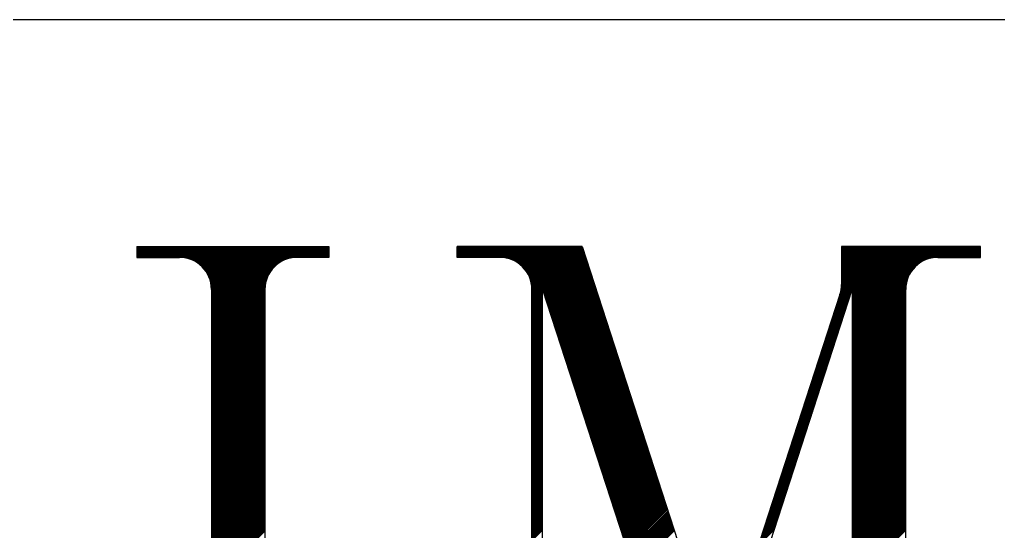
# Model space of a CAD drawing. Extents: x 0 to 405, y 0 to 280.
# Drawn here: x 24.69 to 38.1, y 14.25 to 21.26 of the extents above; entities that cross this region are included whole.
import ezdxf
from ezdxf.enums import TextEntityAlignment as Align

# ---------------------------------------------------------------- set-up
doc = ezdxf.new("R2010")
doc.units = 0
doc.header["$LTSCALE"] = 6
doc.linetypes.add('DASHED', pattern=[0])
doc.layers.get('0').update_dxf_attribs({"color": 8, "linetype": 'CONTINUOUS'})
for name, color, linetype in [('1', 8, 'CONTINUOUS'), ('10', 8, 'DASHED'), ('11', 30, 'DASHED'), ('2', 62, 'CONTINUOUS'), ('BLAU025', 5, 'CONTINUOUS'), ('LIJN025', 8, 'CONTINUOUS')]:
    doc.layers.add(name, color=color, linetype=linetype)
doc.styles.get("Standard").update_dxf_attribs({"font": 'simplex', "width": 0.85})

# ---------------------------------------------------------------- blocks, each defined once
blk = doc.blocks.new('*X')
at = {"color": 0}
for p, q in [((637.294, 543.81), (637.984, 544.5)), ((637.294, 543.899), (637.894, 544.5)), ((637.294, 543.989), (637.804, 544.5)), ((637.294, 544.079), (637.715, 544.5)), ((637.294, 544.169), (637.625, 544.5)), ((637.294, 544.259), (637.535, 544.5)), ((637.294, 544.348), (637.445, 544.5)), ((637.294, 544.438), (637.355, 544.5)), ((637.366, 543.792), (638.074, 544.5)), ((637.456, 543.792), (638.164, 544.5)), ((637.546, 543.792), (638.253, 544.5)), ((637.635, 543.792), (638.343, 544.5)), ((637.725, 543.792), (638.433, 544.5)), ((637.815, 543.792), (638.523, 544.5)), ((637.905, 543.792), (638.613, 544.5)), ((637.995, 543.792), (638.702, 544.5)), ((638.084, 543.792), (638.792, 544.5)), ((638.174, 543.792), (638.882, 544.5)), ((638.264, 543.792), (638.972, 544.5)), ((638.354, 543.792), (639.062, 544.5)), ((638.444, 543.792), (639.151, 544.5)), ((638.534, 543.792), (639.241, 544.5)), ((638.623, 543.792), (639.331, 544.5)), ((638.713, 543.792), (639.421, 544.5)), ((638.803, 543.792), (639.511, 544.5)), ((638.893, 543.792), (639.6, 544.5)), ((638.983, 543.792), (639.69, 544.5)), ((639.072, 543.792), (639.78, 544.5)), ((639.162, 543.792), (639.87, 544.5)), ((639.252, 543.792), (639.96, 544.5)), ((639.342, 543.792), (640.049, 544.5)), ((639.432, 543.792), (640.139, 544.5)), ((639.521, 543.792), (640.229, 544.5)), ((639.611, 543.792), (640.319, 544.5)), ((639.701, 543.792), (640.409, 544.5)), ((639.791, 543.792), (640.498, 544.5)), ((639.881, 543.792), (640.588, 544.5)), ((639.97, 543.792), (640.678, 544.5)), ((640.06, 543.792), (640.768, 544.5)), ((640.157, 543.798), (640.858, 544.5)), ((640.241, 543.794), (640.947, 544.5)), ((640.323, 543.785), (641.037, 544.5)), ((640.402, 543.775), (641.127, 544.5)), ((640.478, 543.761), (641.217, 544.5)), ((640.552, 543.745), (641.307, 544.5)), ((640.624, 543.727), (641.397, 544.5)), ((640.694, 543.707), (641.486, 544.5)), ((640.761, 543.685), (641.576, 544.5)), ((640.827, 543.661), (641.666, 544.5)), ((640.891, 543.635), (641.756, 544.5)), ((640.953, 543.608), (641.846, 544.5)), ((641.014, 543.578), (641.935, 544.5)), ((641.073, 543.548), (642.025, 544.5)), ((641.131, 543.515), (642.115, 544.5)), ((641.187, 543.481), (642.205, 544.5)), ((641.241, 543.446), (642.295, 544.5)), ((641.294, 543.409), (642.384, 544.5)), ((641.346, 543.371), (642.474, 544.5)), ((641.396, 543.332), (642.564, 544.5)), ((641.445, 543.291), (642.654, 544.5)), ((641.492, 543.248), (642.744, 544.5)), ((641.538, 543.205), (642.833, 544.5)), ((641.583, 543.16), (642.923, 544.5)), ((641.627, 543.113), (643.013, 544.5)), ((641.669, 543.065), (643.103, 544.5)), ((641.709, 543.016), (643.193, 544.5)), ((641.748, 542.966), (643.282, 544.5)), ((641.786, 542.914), (643.372, 544.5)), ((641.823, 542.86), (643.462, 544.5)), ((641.858, 542.805), (643.552, 544.5)), ((641.891, 542.749), (643.642, 544.5)), ((641.923, 542.691), (643.731, 544.5)), ((641.953, 542.632), (643.821, 544.5)), ((641.982, 542.571), (643.911, 544.5)), ((642.009, 542.508), (644.001, 544.5)), ((642.035, 542.444), (644.091, 544.5)), ((642.058, 542.377), (644.18, 544.5)), ((642.08, 542.309), (644.27, 544.5)), ((642.1, 542.239), (644.36, 544.5)), ((642.117, 542.167), (644.45, 544.5)), ((642.133, 542.092), (644.54, 544.5)), ((642.145, 542.016), (644.629, 544.5)), ((642.156, 541.936), (644.719, 544.5)), ((642.163, 541.853), (644.809, 544.5)), ((642.167, 541.768), (644.899, 544.5)), ((642.173, 539.17), (647.503, 544.5)), ((642.173, 539.26), (647.413, 544.5)), ((642.173, 539.35), (647.323, 544.5)), ((642.173, 539.439), (647.234, 544.5)), ((642.173, 539.529), (647.144, 544.5)), ((642.173, 539.619), (647.054, 544.5)), ((642.173, 539.709), (646.964, 544.5)), ((642.173, 539.799), (646.874, 544.5)), ((642.173, 539.888), (646.785, 544.5)), ((642.173, 539.978), (646.695, 544.5)), ((642.173, 540.068), (646.605, 544.5)), ((642.173, 540.158), (646.515, 544.5)), ((642.173, 540.248), (646.425, 544.5)), ((642.173, 540.337), (646.336, 544.5)), ((642.173, 540.427), (646.246, 544.5)), ((642.173, 540.517), (646.156, 544.5)), ((642.173, 540.607), (646.066, 544.5)), ((642.173, 540.697), (645.976, 544.5)), ((642.173, 540.786), (645.887, 544.5)), ((642.173, 540.876), (645.797, 544.5)), ((642.173, 540.966), (645.707, 544.5)), ((642.173, 541.056), (645.617, 544.5)), ((642.173, 541.146), (645.527, 544.5)), ((642.173, 541.235), (645.438, 544.5)), ((642.173, 541.325), (645.348, 544.5)), ((642.173, 541.415), (645.258, 544.5)), ((642.173, 541.505), (645.168, 544.5)), ((642.173, 541.595), (645.078, 544.5)), ((642.173, 541.684), (644.989, 544.5)), ((646.41, 543.317), (647.593, 544.5)), ((646.705, 543.522), (647.683, 544.5)), ((646.889, 543.616), (647.772, 544.5)), ((647.039, 543.677), (647.862, 544.5)), ((647.172, 543.719), (647.952, 544.5)), ((647.292, 543.75), (648.042, 544.5)), ((647.404, 543.772), (648.132, 544.5)), ((647.508, 543.786), (648.222, 544.5)), ((647.607, 543.795), (648.311, 544.5)), ((647.701, 543.799), (648.401, 544.5)), ((647.783, 543.792), (648.491, 544.5)), ((647.873, 543.792), (648.581, 544.5)), ((647.963, 543.792), (648.671, 544.5)), ((648.053, 543.792), (648.76, 544.5)), ((648.142, 543.792), (648.85, 544.5)), ((648.232, 543.792), (648.94, 544.5)), ((648.322, 543.792), (649.03, 544.5)), ((648.412, 543.792), (649.12, 544.5)), ((648.502, 543.792), (649.209, 544.5)), ((648.591, 543.792), (649.299, 544.5)), ((648.681, 543.792), (649.389, 544.5)), ((648.771, 543.792), (649.479, 544.5)), ((648.861, 543.792), (649.569, 544.5)), ((648.951, 543.792), (649.658, 544.5)), ((649.04, 543.792), (649.748, 544.5)), ((649.13, 543.792), (649.836, 544.498)), ((649.22, 543.792), (649.836, 544.408)), ((649.31, 543.792), (649.836, 544.318)), ((649.4, 543.792), (649.836, 544.228)), ((658.2, 543.791), (658.908, 544.5)), ((658.2, 543.881), (658.818, 544.5)), ((658.2, 543.971), (658.728, 544.5)), ((658.2, 544.061), (658.639, 544.5)), ((658.2, 544.15), (658.549, 544.5)), ((658.2, 544.24), (658.459, 544.5)), ((658.2, 544.33), (658.369, 544.5)), ((658.2, 544.42), (658.279, 544.5)), ((658.29, 543.792), (658.998, 544.5)), ((658.38, 543.792), (659.088, 544.5)), ((658.47, 543.792), (659.177, 544.5)), ((658.559, 543.792), (659.267, 544.5)), ((658.649, 543.792), (659.357, 544.5)), ((658.739, 543.792), (659.447, 544.5)), ((658.829, 543.792), (659.537, 544.5)), ((658.919, 543.792), (659.626, 544.5)), ((659.008, 543.792), (659.716, 544.5)), ((659.098, 543.792), (659.806, 544.5)), ((659.188, 543.792), (659.896, 544.5)), ((659.278, 543.792), (659.986, 544.5)), ((659.368, 543.792), (660.075, 544.5)), ((659.457, 543.792), (660.165, 544.5)), ((659.547, 543.792), (660.255, 544.5)), ((659.637, 543.792), (660.345, 544.5)), ((659.727, 543.792), (660.435, 544.5)), ((659.817, 543.792), (660.524, 544.5)), ((659.907, 543.792), (660.614, 544.5)), ((659.996, 543.792), (660.704, 544.5)), ((660.086, 543.792), (660.794, 544.5)), ((660.176, 543.792), (660.884, 544.5)), ((660.266, 543.792), (660.973, 544.5)), ((660.356, 543.792), (661.063, 544.5)), ((660.445, 543.792), (661.153, 544.5)), ((660.535, 543.792), (661.243, 544.5)), ((660.625, 543.792), (661.333, 544.5)), ((660.715, 543.792), (661.422, 544.5)), ((660.805, 543.792), (661.512, 544.5)), ((660.894, 543.792), (661.602, 544.5)), ((660.992, 543.8), (661.692, 544.5)), ((661.08, 543.798), (661.782, 544.5)), ((661.164, 543.792), (661.871, 544.5)), ((661.245, 543.783), (661.961, 544.5)), ((661.324, 543.772), (662.051, 544.5)), ((661.399, 543.758), (662.141, 544.5)), ((661.473, 543.742), (662.231, 544.5)), ((661.544, 543.723), (662.321, 544.5)), ((661.613, 543.703), (662.41, 544.5)), ((661.681, 543.68), (662.5, 544.5)), ((661.746, 543.656), (662.59, 544.5)), ((661.81, 543.63), (662.68, 544.5)), ((661.872, 543.602), (662.77, 544.5)), ((661.932, 543.572), (662.859, 544.5)), ((661.991, 543.541), (662.949, 544.5)), ((662.048, 543.508), (663.039, 544.5)), ((662.103, 543.474), (663.129, 544.5)), ((662.158, 543.439), (663.219, 544.5)), ((662.21, 543.402), (663.308, 544.5)), ((662.262, 543.363), (663.398, 544.5)), ((662.312, 543.323), (663.488, 544.5)), ((662.36, 543.282), (663.578, 544.5)), ((662.407, 543.239), (663.668, 544.5)), ((662.453, 543.196), (663.757, 544.5)), ((662.498, 543.15), (663.847, 544.5)), ((662.541, 543.103), (663.937, 544.5)), ((662.583, 543.055), (664.027, 544.5)), ((662.623, 543.006), (664.117, 544.5)), ((662.662, 542.955), (664.206, 544.5)), ((662.699, 542.903), (664.296, 544.5)), ((662.736, 542.849), (664.386, 544.5)), ((662.77, 542.794), (664.476, 544.5)), ((662.803, 542.737), (664.566, 544.5)), ((662.835, 542.679), (664.655, 544.5)), ((662.865, 542.619), (664.745, 544.5)), ((662.893, 542.558), (664.835, 544.5)), ((662.92, 542.495), (664.925, 544.5)), ((662.945, 542.43), (665.015, 544.5)), ((662.968, 542.364), (665.104, 544.5)), ((662.99, 542.295), (665.194, 544.5)), ((663.009, 542.225), (665.284, 544.5)), ((663.026, 542.152), (665.374, 544.5)), ((663.041, 542.077), (665.464, 544.5)), ((663.053, 541.999), (665.553, 544.5)), ((663.063, 541.919), (665.643, 544.5)), ((663.07, 541.836), (665.733, 544.5)), ((663.073, 541.75), (665.823, 544.5)), ((663.079, 541.307), (666.272, 544.5)), ((663.079, 541.396), (666.182, 544.5)), ((663.079, 541.486), (666.092, 544.5)), ((663.079, 541.576), (666.002, 544.5)), ((663.079, 541.666), (665.913, 544.5)), ((663.079, 541.217), (666.354, 544.492)), ((663.079, 541.127), (666.377, 544.425)), ((663.079, 541.037), (666.399, 544.357)), ((663.79, 541.658), (666.421, 544.289)), ((663.812, 541.59), (666.443, 544.221)), ((682.958, 540.711), (686.747, 544.5)), ((683.002, 540.844), (686.657, 544.5)), ((683.045, 540.977), (686.567, 544.5)), ((683.088, 541.11), (686.477, 544.5)), ((683.132, 541.243), (686.388, 544.5)), ((683.175, 541.377), (686.298, 544.5)), ((683.217, 541.509), (686.208, 544.5)), ((683.244, 541.626), (686.118, 544.5)), ((683.263, 541.734), (686.028, 544.5)), ((683.275, 541.836), (685.939, 544.5)), ((683.282, 541.933), (685.849, 544.5)), ((683.283, 544.449), (683.334, 544.5)), ((683.283, 544.359), (683.424, 544.5)), ((683.283, 544.269), (683.514, 544.5)), ((683.283, 544.179), (683.604, 544.5)), ((683.283, 544.089), (683.694, 544.5)), ((683.283, 544), (683.783, 544.5)), ((683.283, 543.91), (683.873, 544.5)), ((683.283, 543.82), (683.963, 544.5)), ((683.283, 543.73), (684.053, 544.5)), ((683.283, 543.64), (684.143, 544.5)), ((683.283, 543.551), (684.232, 544.5)), ((683.283, 543.461), (684.322, 544.5)), ((683.283, 543.371), (684.412, 544.5)), ((683.283, 543.281), (684.502, 544.5)), ((683.283, 543.191), (684.592, 544.5)), ((683.283, 543.102), (684.681, 544.5)), ((683.283, 543.012), (684.771, 544.5)), ((683.283, 542.922), (684.861, 544.5)), ((683.283, 542.832), (684.951, 544.5)), ((683.283, 542.742), (685.041, 544.5)), ((683.283, 542.653), (685.13, 544.5)), ((683.283, 542.563), (685.22, 544.5)), ((683.283, 542.473), (685.31, 544.5)), ((683.283, 542.383), (685.4, 544.5)), ((683.283, 542.293), (685.49, 544.5)), ((683.283, 542.204), (685.579, 544.5)), ((683.283, 542.114), (685.669, 544.5)), ((683.285, 542.025), (685.759, 544.5)), ((683.984, 541.647), (686.837, 544.5)), ((683.984, 541.558), (686.926, 544.5)), ((683.984, 541.468), (687.016, 544.5)), ((683.984, 541.378), (687.106, 544.5)), ((683.984, 541.288), (687.196, 544.5)), ((683.984, 541.198), (687.286, 544.5)), ((683.984, 541.109), (687.375, 544.5)), ((683.984, 541.019), (687.465, 544.5)), ((683.984, 540.929), (687.555, 544.5)), ((683.984, 540.839), (687.645, 544.5)), ((683.984, 540.749), (687.735, 544.5)), ((683.984, 540.66), (687.824, 544.5)), ((683.984, 540.57), (687.914, 544.5)), ((683.984, 540.48), (688.004, 544.5)), ((683.984, 540.39), (688.094, 544.5)), ((683.984, 540.3), (688.184, 544.5)), ((683.984, 540.211), (688.273, 544.5)), ((683.984, 540.121), (688.363, 544.5)), ((683.984, 540.031), (688.453, 544.5)), ((683.984, 539.941), (688.543, 544.5)), ((683.984, 539.851), (688.633, 544.5)), ((683.984, 539.762), (688.722, 544.5)), ((683.984, 539.672), (688.812, 544.5)), ((683.984, 539.582), (688.902, 544.5)), ((683.984, 539.492), (688.992, 544.5)), ((683.984, 539.402), (689.082, 544.5)), ((683.984, 539.313), (689.171, 544.5)), ((683.984, 539.223), (689.261, 544.5)), ((683.984, 539.133), (689.351, 544.5)), ((688.373, 543.432), (689.441, 544.5)), ((688.597, 543.566), (689.531, 544.5)), ((688.765, 543.644), (689.62, 544.5)), ((688.907, 543.696), (689.71, 544.5)), ((689.034, 543.733), (689.8, 544.5)), ((689.15, 543.76), (689.89, 544.5)), ((689.259, 543.778), (689.98, 544.5)), ((689.361, 543.791), (690.07, 544.5)), ((689.457, 543.798), (690.159, 544.5)), ((689.55, 543.8), (690.249, 544.5)), ((689.631, 543.792), (690.339, 544.5)), ((689.721, 543.792), (690.429, 544.5)), ((689.811, 543.792), (690.519, 544.5)), ((689.901, 543.792), (690.608, 544.5)), ((689.99, 543.792), (690.698, 544.5)), ((690.08, 543.792), (690.788, 544.5)), ((690.17, 543.792), (690.878, 544.5)), ((690.26, 543.792), (690.968, 544.5)), ((690.35, 543.792), (691.057, 544.5)), ((690.439, 543.792), (691.147, 544.5)), ((690.529, 543.792), (691.237, 544.5)), ((690.619, 543.792), (691.327, 544.5)), ((690.709, 543.792), (691.417, 544.5)), ((690.799, 543.792), (691.506, 544.5)), ((690.888, 543.792), (691.596, 544.5)), ((690.978, 543.792), (691.686, 544.5)), ((691.068, 543.792), (691.776, 544.5)), ((691.158, 543.792), (691.866, 544.5)), ((691.248, 543.792), (691.955, 544.5)), ((691.337, 543.792), (692.045, 544.5)), ((691.427, 543.792), (692.135, 544.5)), ((691.517, 543.792), (692.225, 544.5)), ((691.607, 543.792), (692.315, 544.5)), ((691.697, 543.792), (692.341, 544.436)), ((691.786, 543.792), (692.341, 544.346)), ((691.876, 543.792), (692.341, 544.257)), ((649.489, 543.792), (649.836, 544.138)), ((649.579, 543.792), (649.836, 544.048)), ((649.669, 543.792), (649.836, 543.959)), ((649.759, 543.792), (649.836, 543.869)), ((663.834, 541.523), (666.465, 544.154)), ((663.856, 541.455), (666.487, 544.086)), ((663.878, 541.387), (666.509, 544.018)), ((663.9, 541.32), (666.531, 543.95)), ((663.922, 541.252), (666.553, 543.883)), ((663.944, 541.184), (666.575, 543.815)), ((663.966, 541.116), (666.597, 543.747)), ((663.988, 541.049), (666.619, 543.679)), ((664.01, 540.981), (666.641, 543.612)), ((691.966, 543.792), (692.341, 544.167)), ((692.056, 543.792), (692.341, 544.077)), ((692.146, 543.792), (692.341, 543.987)), ((692.235, 543.792), (692.341, 543.897)), ((692.325, 543.792), (692.341, 543.808)), ((642.173, 539.08), (646.14, 543.046)), ((664.032, 540.913), (666.663, 543.544)), ((664.054, 540.845), (666.685, 543.476)), ((664.076, 540.778), (666.707, 543.408)), ((664.099, 540.71), (666.729, 543.341)), ((664.121, 540.642), (666.751, 543.273)), ((664.143, 540.574), (666.773, 543.205)), ((664.165, 540.507), (666.796, 543.137)), ((664.187, 540.439), (666.818, 543.07)), ((664.209, 540.371), (666.84, 543.002)), ((664.231, 540.303), (666.862, 542.934)), ((642.173, 538.99), (645.934, 542.751)), ((642.173, 538.901), (645.841, 542.568)), ((642.173, 538.811), (645.78, 542.417)), ((664.253, 540.236), (666.884, 542.866)), ((664.275, 540.168), (666.906, 542.799)), ((664.297, 540.1), (666.928, 542.731)), ((664.319, 540.032), (666.95, 542.663)), ((664.341, 539.965), (666.972, 542.595)), ((664.363, 539.897), (666.994, 542.528)), ((664.385, 539.829), (667.016, 542.46)), ((664.407, 539.761), (667.038, 542.392)), ((664.429, 539.694), (667.06, 542.324)), ((683.984, 539.043), (687.835, 542.894)), ((683.984, 538.953), (687.701, 542.67)), ((683.984, 538.863), (687.624, 542.503)), ((683.984, 538.774), (687.571, 542.36)), ((642.173, 538.721), (645.737, 542.284)), ((642.173, 538.631), (645.706, 542.164)), ((642.173, 538.541), (645.685, 542.053)), ((642.173, 538.452), (645.67, 541.948)), ((642.173, 538.362), (645.661, 541.849)), ((642.173, 538.272), (645.657, 541.755)), ((642.173, 538.182), (645.658, 541.666)), ((664.451, 539.626), (667.082, 542.257)), ((664.474, 539.558), (667.104, 542.189)), ((664.496, 539.49), (667.126, 542.121)), ((664.518, 539.423), (667.148, 542.053)), ((664.54, 539.355), (667.17, 541.986)), ((664.562, 539.287), (667.192, 541.918)), ((664.584, 539.219), (667.214, 541.85)), ((664.606, 539.152), (667.237, 541.782)), ((664.628, 539.084), (667.259, 541.715)), ((683.984, 538.684), (687.534, 542.233)), ((683.984, 538.594), (687.507, 542.117)), ((683.984, 538.504), (687.489, 542.009)), ((683.984, 538.414), (687.477, 541.907)), ((683.984, 538.325), (687.47, 541.81)), ((683.984, 538.235), (687.467, 541.718)), ((642.173, 538.092), (645.658, 541.576)), ((642.173, 538.003), (645.658, 541.487)), ((642.173, 537.913), (645.658, 541.397)), ((642.173, 537.823), (645.658, 541.307)), ((642.173, 537.733), (645.658, 541.217)), ((642.173, 537.643), (645.658, 541.127)), ((642.173, 537.553), (645.658, 541.038)), ((663.079, 540.947), (663.773, 541.642)), ((663.079, 540.858), (663.773, 541.552)), ((663.079, 540.768), (663.773, 541.462)), ((663.079, 540.678), (663.773, 541.372)), ((663.079, 540.588), (663.773, 541.282)), ((663.079, 540.498), (663.773, 541.193)), ((663.079, 540.409), (663.773, 541.103)), ((664.65, 539.016), (667.281, 541.647)), ((664.672, 538.948), (667.303, 541.579)), ((664.694, 538.881), (667.325, 541.511)), ((664.716, 538.813), (667.347, 541.444)), ((664.738, 538.745), (667.369, 541.376)), ((664.76, 538.677), (667.391, 541.308)), ((664.782, 538.61), (667.413, 541.24)), ((664.804, 538.542), (667.435, 541.173)), ((664.826, 538.474), (667.457, 541.105)), ((664.849, 538.407), (667.479, 541.037)), ((682.742, 540.046), (683.781, 541.085)), ((682.785, 540.179), (683.824, 541.218)), ((682.828, 540.312), (683.868, 541.351)), ((682.872, 540.445), (683.911, 541.484)), ((682.915, 540.578), (683.954, 541.617)), ((683.984, 538.145), (687.469, 541.629)), ((683.984, 538.055), (687.469, 541.539)), ((683.984, 537.965), (687.469, 541.45)), ((683.984, 537.876), (687.469, 541.36)), ((683.984, 537.786), (687.469, 541.27)), ((683.984, 537.696), (687.469, 541.18)), ((683.984, 537.606), (687.469, 541.09)), ((642.173, 537.464), (645.658, 540.948)), ((642.173, 537.374), (645.658, 540.858)), ((642.173, 537.284), (645.658, 540.768)), ((642.173, 537.194), (645.658, 540.678)), ((642.173, 537.104), (645.658, 540.589)), ((642.173, 537.015), (645.658, 540.499)), ((642.173, 536.925), (645.658, 540.409)), ((663.079, 540.319), (663.773, 541.013)), ((663.079, 540.229), (663.773, 540.923)), ((663.079, 540.139), (663.773, 540.833)), ((663.079, 540.049), (663.773, 540.744)), ((663.079, 539.96), (663.773, 540.654)), ((663.079, 539.87), (663.773, 540.564)), ((663.079, 539.78), (663.773, 540.474)), ((663.079, 539.69), (663.773, 540.384)), ((664.871, 538.339), (667.501, 540.969)), ((664.893, 538.271), (667.523, 540.902)), ((664.915, 538.203), (667.545, 540.834)), ((664.937, 538.136), (667.567, 540.766)), ((664.959, 538.068), (667.589, 540.698)), ((664.981, 538), (667.611, 540.631)), ((665.003, 537.932), (667.633, 540.563)), ((665.025, 537.865), (667.656, 540.495)), ((665.047, 537.797), (667.678, 540.427)), ((682.525, 539.38), (683.564, 540.419)), ((682.569, 539.513), (683.608, 540.552)), ((682.612, 539.646), (683.651, 540.685)), ((682.655, 539.779), (683.694, 540.818)), ((682.699, 539.912), (683.738, 540.952)), ((683.984, 537.516), (687.469, 541.001)), ((683.984, 537.427), (687.469, 540.911)), ((683.984, 537.337), (687.469, 540.821)), ((683.984, 537.247), (687.469, 540.731)), ((683.984, 537.157), (687.469, 540.641)), ((683.984, 537.067), (687.469, 540.552)), ((683.984, 536.978), (687.469, 540.462)), ((642.173, 536.835), (645.658, 540.319)), ((642.173, 536.745), (645.658, 540.229)), ((642.173, 536.655), (645.658, 540.14)), ((642.173, 536.566), (645.658, 540.05)), ((642.173, 536.476), (645.658, 539.96)), ((642.173, 536.386), (645.658, 539.87)), ((642.173, 536.296), (645.658, 539.78)), ((663.079, 539.6), (663.773, 540.295)), ((663.079, 539.511), (663.773, 540.205)), ((663.079, 539.421), (663.773, 540.115)), ((663.079, 539.331), (663.773, 540.025)), ((663.079, 539.241), (663.773, 539.935)), ((663.079, 539.151), (663.773, 539.846)), ((663.079, 539.061), (663.773, 539.756)), ((665.069, 537.729), (667.7, 540.36)), ((665.091, 537.661), (667.722, 540.292)), ((665.113, 537.594), (667.744, 540.224)), ((665.135, 537.526), (667.766, 540.156)), ((665.157, 537.458), (667.788, 540.089)), ((665.179, 537.39), (667.81, 540.021)), ((665.201, 537.323), (667.832, 539.953)), ((665.224, 537.255), (667.854, 539.885)), ((665.246, 537.187), (667.876, 539.818)), ((665.268, 537.119), (667.898, 539.75)), ((682.309, 538.715), (683.347, 539.753)), ((682.352, 538.848), (683.391, 539.886)), ((682.395, 538.981), (683.434, 540.019)), ((682.439, 539.114), (683.478, 540.153)), ((682.482, 539.247), (683.521, 540.286)), ((683.984, 536.888), (687.469, 540.372)), ((683.984, 536.798), (687.469, 540.282)), ((683.984, 536.708), (687.469, 540.192)), ((683.984, 536.618), (687.469, 540.103)), ((683.984, 536.529), (687.469, 540.013)), ((683.984, 536.439), (687.469, 539.923)), ((683.984, 536.349), (687.469, 539.833)), ((683.984, 536.259), (687.469, 539.743)), ((642.173, 536.206), (645.658, 539.691)), ((642.173, 536.117), (645.658, 539.601)), ((642.173, 536.027), (645.658, 539.511)), ((642.173, 535.937), (645.658, 539.421)), ((642.173, 535.847), (645.658, 539.331)), ((642.173, 535.757), (645.658, 539.242)), ((642.173, 535.668), (645.658, 539.152)), ((663.079, 538.972), (663.773, 539.666)), ((663.079, 538.882), (663.773, 539.576)), ((663.079, 538.792), (663.773, 539.486)), ((663.079, 538.702), (663.773, 539.397)), ((663.079, 538.612), (663.773, 539.307)), ((663.079, 538.523), (663.773, 539.217)), ((663.079, 538.433), (663.773, 539.127)), ((665.29, 537.052), (667.92, 539.682)), ((665.312, 536.984), (667.942, 539.614)), ((665.334, 536.916), (667.964, 539.547)), ((665.356, 536.848), (667.986, 539.479)), ((665.378, 536.781), (668.008, 539.411)), ((665.4, 536.713), (668.03, 539.343)), ((665.422, 536.645), (668.052, 539.276)), ((665.444, 536.577), (668.074, 539.208)), ((665.466, 536.51), (668.097, 539.14)), ((682.136, 538.182), (683.174, 539.221)), ((682.179, 538.315), (683.217, 539.354)), ((682.222, 538.448), (683.261, 539.487)), ((682.266, 538.581), (683.304, 539.62)), ((683.984, 536.169), (687.469, 539.654)), ((683.984, 536.08), (687.469, 539.564)), ((683.984, 535.99), (687.469, 539.474)), ((683.984, 535.9), (687.469, 539.384)), ((683.984, 535.81), (687.469, 539.294)), ((683.984, 535.72), (687.469, 539.205)), ((683.984, 535.631), (687.469, 539.115)), ((642.173, 535.578), (645.658, 539.062)), ((642.173, 535.488), (645.658, 538.972)), ((642.173, 535.398), (645.658, 538.882)), ((642.173, 535.308), (645.658, 538.793)), ((642.173, 535.219), (645.658, 538.703)), ((642.173, 535.129), (645.658, 538.613)), ((642.173, 535.039), (645.658, 538.523)), ((663.079, 538.343), (663.773, 539.037)), ((663.079, 538.253), (663.773, 538.947)), ((663.079, 538.163), (663.773, 538.858)), ((663.079, 538.074), (663.773, 538.768)), ((663.079, 537.984), (663.773, 538.678)), ((663.079, 537.894), (663.773, 538.588)), ((663.079, 537.804), (663.773, 538.498)), ((665.488, 536.442), (668.119, 539.072)), ((665.51, 536.374), (668.141, 539.005)), ((665.532, 536.306), (668.163, 538.937)), ((665.554, 536.239), (668.185, 538.869)), ((665.576, 536.171), (668.207, 538.801)), ((665.599, 536.103), (668.229, 538.734)), ((665.621, 536.035), (668.251, 538.666)), ((665.643, 535.968), (668.273, 538.598)), ((665.665, 535.9), (668.295, 538.53)), ((665.687, 535.832), (668.317, 538.463)), ((681.919, 537.517), (682.957, 538.555)), ((681.962, 537.65), (683.001, 538.688)), ((682.006, 537.783), (683.044, 538.821)), ((682.049, 537.916), (683.087, 538.954)), ((682.092, 538.049), (683.131, 539.087)), ((683.984, 535.541), (687.469, 539.025)), ((683.984, 535.451), (687.469, 538.935)), ((683.984, 535.361), (687.469, 538.845)), ((683.984, 535.271), (687.469, 538.755)), ((683.984, 535.182), (687.469, 538.666)), ((683.984, 535.092), (687.469, 538.576)), ((683.984, 535.002), (687.469, 538.486)), ((642.173, 534.949), (645.658, 538.433)), ((642.173, 534.859), (645.658, 538.344)), ((642.173, 534.77), (645.658, 538.254)), ((642.173, 534.68), (645.658, 538.164)), ((642.173, 534.59), (645.658, 538.074)), ((642.173, 534.5), (645.658, 537.984)), ((642.173, 534.41), (645.658, 537.895)), ((663.079, 537.714), (663.773, 538.409)), ((663.079, 537.625), (663.773, 538.319)), ((663.079, 537.535), (663.773, 538.229)), ((663.079, 537.445), (663.773, 538.139)), ((663.079, 537.355), (663.773, 538.049)), ((663.079, 537.265), (663.773, 537.96)), ((663.079, 537.176), (663.773, 537.87)), ((665.709, 535.764), (668.339, 538.395)), ((665.731, 535.697), (668.361, 538.327)), ((665.753, 535.629), (668.383, 538.259)), ((665.775, 535.561), (668.405, 538.192)), ((665.797, 535.494), (668.427, 538.124)), ((665.819, 535.426), (668.449, 538.056)), ((665.841, 535.358), (668.471, 537.988)), ((665.863, 535.29), (668.493, 537.921)), ((665.885, 535.223), (668.516, 537.853)), ((681.703, 536.851), (682.74, 537.889)), ((681.746, 536.984), (682.784, 538.022)), ((681.789, 537.117), (682.827, 538.155)), ((681.833, 537.25), (682.87, 538.288)), ((681.876, 537.384), (682.914, 538.422)), ((683.984, 534.912), (687.469, 538.396)), ((683.984, 534.822), (687.469, 538.306)), ((683.984, 534.733), (687.469, 538.217)), ((683.984, 534.643), (687.469, 538.127)), ((683.984, 534.553), (687.469, 538.037)), ((683.984, 534.463), (687.469, 537.947)), ((683.984, 534.373), (687.469, 537.857)), ((642.173, 534.321), (645.658, 537.805)), ((642.173, 534.231), (645.658, 537.715)), ((642.173, 534.141), (645.658, 537.625)), ((642.173, 534.051), (645.658, 537.535)), ((642.173, 533.961), (645.658, 537.445)), ((642.173, 533.872), (645.658, 537.356)), ((642.173, 533.782), (645.658, 537.266)), ((663.079, 537.086), (663.773, 537.78)), ((663.079, 536.996), (663.773, 537.69)), ((663.079, 536.906), (663.773, 537.6)), ((663.079, 536.816), (663.773, 537.511)), ((663.079, 536.727), (663.773, 537.421)), ((663.079, 536.637), (663.773, 537.331)), ((663.079, 536.547), (663.773, 537.241)), ((665.907, 535.155), (668.538, 537.785)), ((665.929, 535.087), (668.56, 537.717)), ((665.951, 535.019), (668.582, 537.65)), ((665.973, 534.952), (668.604, 537.582)), ((665.996, 534.884), (668.626, 537.514)), ((666.018, 534.816), (668.648, 537.446)), ((666.04, 534.748), (668.67, 537.379)), ((666.062, 534.681), (668.692, 537.311)), ((666.084, 534.613), (668.714, 537.243)), ((681.486, 536.186), (682.524, 537.223)), ((681.53, 536.319), (682.567, 537.356)), ((681.573, 536.452), (682.61, 537.489)), ((681.616, 536.585), (682.654, 537.623)), ((681.659, 536.718), (682.697, 537.756)), ((683.984, 534.284), (687.469, 537.768)), ((683.984, 534.194), (687.469, 537.678)), ((683.984, 534.104), (687.469, 537.588)), ((683.984, 534.014), (687.469, 537.498)), ((683.984, 533.924), (687.469, 537.408)), ((683.984, 533.835), (687.469, 537.319)), ((683.984, 533.745), (687.469, 537.229)), ((642.173, 533.692), (645.658, 537.176)), ((642.173, 533.602), (645.658, 537.086)), ((642.173, 533.512), (645.658, 536.996)), ((642.173, 533.423), (645.658, 536.907)), ((642.173, 533.333), (645.658, 536.817)), ((642.173, 533.243), (645.658, 536.727)), ((642.173, 533.153), (645.658, 536.637)), ((642.173, 533.063), (645.658, 536.547)), ((663.079, 536.457), (663.773, 537.151)), ((663.079, 536.367), (663.773, 537.062)), ((663.079, 536.278), (663.773, 536.972)), ((663.079, 536.188), (663.773, 536.882)), ((663.079, 536.098), (663.773, 536.792)), ((663.079, 536.008), (663.773, 536.702)), ((663.079, 535.918), (663.773, 536.613)), ((666.106, 534.545), (668.736, 537.175)), ((666.128, 534.477), (668.758, 537.108)), ((666.15, 534.41), (668.78, 537.04)), ((666.172, 534.342), (668.802, 536.972)), ((666.194, 534.274), (668.824, 536.904)), ((666.216, 534.206), (668.846, 536.837)), ((666.238, 534.139), (668.868, 536.769)), ((666.26, 534.071), (668.89, 536.701)), ((666.282, 534.003), (668.912, 536.633)), ((666.304, 533.935), (668.934, 536.566)), ((681.27, 535.52), (682.307, 536.557)), ((681.313, 535.653), (682.35, 536.69)), ((681.356, 535.786), (682.394, 536.824)), ((681.4, 535.919), (682.437, 536.957)), ((681.443, 536.053), (682.48, 537.09)), ((683.984, 533.655), (687.469, 537.139)), ((683.984, 533.565), (687.469, 537.049)), ((683.984, 533.475), (687.469, 536.959)), ((683.984, 533.386), (687.469, 536.87)), ((683.984, 533.296), (687.469, 536.78)), ((683.984, 533.206), (687.469, 536.69)), ((683.984, 533.116), (687.469, 536.6)), ((642.173, 532.974), (645.658, 536.458)), ((642.173, 532.884), (645.658, 536.368)), ((642.173, 532.794), (645.658, 536.278)), ((642.173, 532.704), (645.658, 536.188)), ((642.173, 532.614), (645.658, 536.098)), ((642.173, 532.525), (645.658, 536.009)), ((642.173, 532.435), (645.658, 535.919)), ((663.079, 535.829), (663.773, 536.523)), ((663.079, 535.739), (663.773, 536.433)), ((663.079, 535.649), (663.773, 536.343)), ((663.079, 535.559), (663.773, 536.253)), ((663.079, 535.469), (663.773, 536.164)), ((663.079, 535.38), (663.773, 536.074)), ((663.079, 535.29), (663.773, 535.984)), ((666.326, 533.868), (668.957, 536.498)), ((666.348, 533.8), (668.979, 536.43)), ((666.371, 533.732), (669.001, 536.362)), ((666.393, 533.664), (669.023, 536.295)), ((666.415, 533.597), (669.045, 536.227)), ((666.437, 533.529), (669.067, 536.159)), ((666.459, 533.461), (669.089, 536.091)), ((666.481, 533.393), (669.111, 536.024)), ((666.503, 533.326), (669.133, 535.956)), ((681.097, 534.988), (682.133, 536.025)), ((681.14, 535.121), (682.177, 536.158)), ((681.183, 535.254), (682.22, 536.291)), ((681.226, 535.387), (682.263, 536.424)), ((683.984, 533.026), (687.469, 536.51)), ((683.984, 532.937), (687.469, 536.421)), ((683.984, 532.847), (687.469, 536.331)), ((683.984, 532.757), (687.469, 536.241)), ((683.984, 532.667), (687.469, 536.151)), ((683.984, 532.577), (687.469, 536.061)), ((683.984, 532.488), (687.469, 535.972)), ((642.173, 532.345), (645.658, 535.829)), ((642.173, 532.255), (645.658, 535.739)), ((642.173, 532.165), (645.658, 535.649)), ((642.173, 532.076), (645.658, 535.56)), ((642.173, 531.986), (645.658, 535.47)), ((642.173, 531.896), (645.658, 535.38)), ((642.173, 531.806), (645.658, 535.29)), ((663.079, 535.2), (663.773, 535.894)), ((663.079, 535.11), (663.773, 535.804)), ((663.079, 535.02), (663.773, 535.715)), ((663.079, 534.931), (663.773, 535.625)), ((663.079, 534.841), (663.773, 535.535)), ((663.079, 534.751), (663.773, 535.445)), ((663.079, 534.661), (663.773, 535.355)), ((663.079, 534.571), (663.773, 535.266)), ((666.525, 533.258), (669.155, 535.888)), ((666.547, 533.19), (669.177, 535.82)), ((666.569, 533.122), (669.199, 535.752)), ((666.591, 533.055), (669.221, 535.685)), ((666.613, 532.987), (669.243, 535.617)), ((666.635, 532.919), (669.265, 535.549)), ((666.657, 532.851), (669.287, 535.481)), ((666.679, 532.784), (669.309, 535.414)), ((666.701, 532.716), (669.331, 535.346)), ((666.723, 532.648), (669.353, 535.278)), ((680.88, 534.322), (681.917, 535.359)), ((680.923, 534.455), (681.96, 535.492)), ((680.967, 534.588), (682.003, 535.625)), ((681.01, 534.722), (682.047, 535.758)), ((681.053, 534.855), (682.09, 535.891)), ((683.984, 532.398), (687.469, 535.882)), ((683.984, 532.308), (687.469, 535.792)), ((683.984, 532.218), (687.469, 535.702)), ((683.984, 532.128), (687.469, 535.612)), ((683.984, 532.038), (687.469, 535.523)), ((683.984, 531.949), (687.469, 535.433)), ((683.984, 531.859), (687.469, 535.343)), ((642.173, 531.716), (645.658, 535.2)), ((642.173, 531.627), (645.658, 535.111)), ((642.173, 531.537), (645.658, 535.021)), ((642.173, 531.447), (645.658, 534.931)), ((642.173, 531.357), (645.658, 534.841)), ((642.173, 531.267), (645.658, 534.751)), ((642.173, 531.178), (645.658, 534.662)), ((663.079, 534.482), (663.773, 535.176)), ((663.079, 534.392), (663.773, 535.086)), ((663.079, 534.302), (663.773, 534.996)), ((663.079, 534.212), (663.773, 534.906)), ((663.079, 534.122), (663.773, 534.817)), ((663.079, 534.033), (663.773, 534.727)), ((663.079, 533.943), (663.773, 534.637)), ((666.746, 532.581), (669.376, 535.21)), ((666.768, 532.513), (669.398, 535.143)), ((666.79, 532.445), (669.42, 535.075)), ((666.812, 532.377), (669.442, 535.007)), ((666.834, 532.31), (669.464, 534.939)), ((666.856, 532.242), (669.486, 534.872)), ((666.878, 532.174), (669.508, 534.804)), ((666.9, 532.106), (669.53, 534.736)), ((666.922, 532.039), (669.552, 534.668)), ((680.664, 533.657), (681.7, 534.693)), ((680.707, 533.79), (681.743, 534.826)), ((680.75, 533.923), (681.787, 534.959)), ((680.793, 534.056), (681.83, 535.092)), ((680.837, 534.189), (681.873, 535.226)), ((683.984, 531.769), (687.469, 535.253)), ((683.984, 531.679), (687.469, 535.163)), ((683.984, 531.589), (687.469, 535.074)), ((683.984, 531.5), (687.469, 534.984)), ((683.984, 531.41), (687.469, 534.894)), ((683.984, 531.32), (687.469, 534.804)), ((683.984, 531.23), (687.469, 534.714)), ((642.173, 531.088), (645.658, 534.572)), ((642.173, 530.998), (645.658, 534.482)), ((642.173, 530.908), (645.658, 534.392)), ((642.173, 530.818), (645.658, 534.302)), ((642.173, 530.728), (645.658, 534.213)), ((642.173, 530.639), (645.658, 534.123)), ((642.173, 530.549), (645.658, 534.033)), ((663.079, 533.853), (663.773, 534.547)), ((663.079, 533.763), (663.773, 534.457)), ((663.079, 533.673), (663.773, 534.368)), ((663.079, 533.584), (663.773, 534.278)), ((663.079, 533.494), (663.773, 534.188)), ((663.079, 533.404), (663.773, 534.098)), ((663.079, 533.314), (663.773, 534.008)), ((666.944, 531.971), (669.574, 534.601)), ((666.966, 531.903), (669.596, 534.533)), ((666.988, 531.835), (669.618, 534.465)), ((667.01, 531.768), (669.64, 534.397)), ((667.032, 531.7), (669.662, 534.33)), ((667.054, 531.632), (669.684, 534.262)), ((667.076, 531.564), (669.706, 534.194)), ((667.098, 531.497), (669.728, 534.126)), ((667.121, 531.429), (669.75, 534.059)), ((667.143, 531.361), (669.772, 533.991)), ((680.447, 532.991), (681.483, 534.027)), ((680.49, 533.124), (681.526, 534.16)), ((680.534, 533.257), (681.57, 534.294)), ((680.577, 533.391), (681.613, 534.427)), ((680.62, 533.524), (681.656, 534.56)), ((683.984, 531.14), (687.469, 534.625)), ((683.984, 531.051), (687.469, 534.535)), ((683.984, 530.961), (687.469, 534.445)), ((683.984, 530.871), (687.469, 534.355)), ((683.984, 530.781), (687.469, 534.265)), ((683.984, 530.691), (687.469, 534.176)), ((683.984, 530.602), (687.469, 534.086)), ((683.984, 530.512), (687.469, 533.996)), ((642.173, 530.459), (645.658, 533.943)), ((642.173, 530.369), (645.658, 533.853)), ((642.173, 530.279), (645.658, 533.764)), ((642.173, 530.19), (645.658, 533.674)), ((642.173, 530.1), (645.658, 533.584)), ((642.173, 530.01), (645.658, 533.494)), ((642.173, 529.92), (645.658, 533.404)), ((663.079, 533.224), (663.773, 533.919)), ((663.079, 533.135), (663.773, 533.829)), ((663.079, 533.045), (663.773, 533.739)), ((663.079, 532.955), (663.773, 533.649)), ((663.079, 532.865), (663.773, 533.559)), ((663.079, 532.775), (663.773, 533.47)), ((663.079, 532.686), (663.773, 533.38)), ((667.165, 531.293), (669.794, 533.923)), ((667.187, 531.226), (669.817, 533.855)), ((667.209, 531.158), (669.839, 533.788)), ((667.231, 531.09), (669.861, 533.72)), ((667.253, 531.022), (669.883, 533.652)), ((667.275, 530.955), (669.905, 533.584)), ((667.297, 530.887), (669.927, 533.517)), ((667.319, 530.819), (669.949, 533.449)), ((667.341, 530.751), (669.971, 533.381)), ((680.231, 532.326), (681.266, 533.361)), ((680.274, 532.459), (681.31, 533.495)), ((680.317, 532.592), (681.353, 533.628)), ((680.36, 532.725), (681.396, 533.761)), ((680.404, 532.858), (681.44, 533.894)), ((683.984, 530.422), (687.469, 533.906)), ((683.984, 530.332), (687.469, 533.816)), ((683.984, 530.242), (687.469, 533.727)), ((683.984, 530.153), (687.469, 533.637)), ((683.984, 530.063), (687.469, 533.547)), ((683.984, 529.973), (687.469, 533.457)), ((683.984, 529.883), (687.469, 533.367)), ((642.173, 529.83), (645.658, 533.315)), ((642.173, 529.741), (645.658, 533.225)), ((642.173, 529.651), (645.658, 533.135)), ((642.173, 529.561), (645.658, 533.045)), ((642.173, 529.471), (645.658, 532.955)), ((642.173, 529.381), (645.658, 532.866)), ((642.173, 529.292), (645.658, 532.776)), ((663.079, 532.596), (663.773, 533.29)), ((663.079, 532.506), (663.773, 533.2)), ((663.079, 532.416), (663.773, 533.11)), ((663.079, 532.326), (663.773, 533.021)), ((663.079, 532.237), (663.773, 532.931)), ((663.079, 532.147), (663.773, 532.841)), ((663.079, 532.057), (663.773, 532.751)), ((667.363, 530.684), (669.993, 533.313)), ((667.385, 530.616), (670.015, 533.246)), ((667.407, 530.548), (670.037, 533.178)), ((667.429, 530.48), (670.059, 533.11)), ((667.451, 530.413), (670.081, 533.042)), ((667.473, 530.345), (670.103, 532.975)), ((667.496, 530.277), (670.125, 532.907)), ((667.518, 530.209), (670.147, 532.839)), ((667.54, 530.142), (670.169, 532.771)), ((680.057, 531.793), (681.093, 532.829)), ((680.101, 531.926), (681.136, 532.962)), ((680.144, 532.06), (681.179, 533.095)), ((680.187, 532.193), (681.223, 533.228)), ((683.984, 529.793), (687.469, 533.278)), ((683.984, 529.704), (687.469, 533.188)), ((683.984, 529.614), (687.469, 533.098)), ((683.984, 529.524), (687.469, 533.008)), ((683.984, 529.434), (687.469, 532.918)), ((683.984, 529.344), (687.469, 532.829)), ((683.984, 529.255), (687.469, 532.739)), ((642.173, 529.202), (645.658, 532.686)), ((642.173, 529.112), (645.658, 532.596)), ((642.173, 529.022), (645.658, 532.506)), ((642.173, 528.932), (645.658, 532.417)), ((642.173, 528.843), (645.658, 532.327)), ((642.173, 528.753), (645.658, 532.237)), ((642.173, 528.663), (645.658, 532.147)), ((663.079, 531.967), (663.773, 532.661)), ((663.079, 531.877), (663.773, 532.572)), ((663.079, 531.787), (663.773, 532.482)), ((663.079, 531.698), (663.773, 532.392)), ((663.079, 531.608), (663.773, 532.302)), ((663.079, 531.518), (663.773, 532.212)), ((663.079, 531.428), (663.773, 532.123)), ((667.562, 530.074), (670.191, 532.704)), ((667.584, 530.006), (670.213, 532.636)), ((667.606, 529.938), (670.236, 532.568)), ((667.628, 529.871), (670.258, 532.5)), ((667.65, 529.803), (670.28, 532.433)), ((667.672, 529.735), (670.302, 532.365)), ((667.694, 529.668), (670.324, 532.297)), ((667.716, 529.6), (670.346, 532.229)), ((667.738, 529.532), (670.368, 532.162)), ((667.76, 529.464), (670.39, 532.094)), ((679.841, 531.128), (680.876, 532.163)), ((679.884, 531.261), (680.919, 532.296)), ((679.927, 531.394), (680.963, 532.429)), ((679.971, 531.527), (681.006, 532.562)), ((680.014, 531.66), (681.049, 532.696)), ((683.984, 529.165), (687.469, 532.649)), ((683.984, 529.075), (687.469, 532.559)), ((683.984, 528.985), (687.469, 532.469)), ((683.984, 528.895), (687.469, 532.38)), ((683.984, 528.806), (687.469, 532.29)), ((683.984, 528.716), (687.469, 532.2)), ((683.984, 528.626), (687.469, 532.11)), ((642.173, 528.573), (645.658, 532.057)), ((642.173, 528.483), (645.658, 531.968)), ((642.173, 528.394), (645.658, 531.878)), ((642.173, 528.304), (645.658, 531.788)), ((642.173, 528.214), (645.658, 531.698)), ((642.173, 528.124), (645.658, 531.608)), ((642.173, 528.034), (645.658, 531.519)), ((663.079, 531.338), (663.773, 532.033)), ((663.079, 531.249), (663.773, 531.943)), ((663.079, 531.159), (663.773, 531.853)), ((663.079, 531.069), (663.773, 531.763)), ((663.079, 530.979), (663.773, 531.673)), ((663.079, 530.889), (663.773, 531.584)), ((663.079, 530.8), (663.773, 531.494)), ((667.782, 529.397), (670.412, 532.026)), ((667.804, 529.329), (670.434, 531.958)), ((667.826, 529.261), (670.456, 531.891)), ((667.848, 529.193), (670.478, 531.823)), ((667.871, 529.126), (670.5, 531.755)), ((667.893, 529.058), (670.522, 531.687)), ((667.915, 528.99), (670.544, 531.62)), ((667.937, 528.922), (670.566, 531.552)), ((667.959, 528.855), (670.588, 531.484)), ((679.624, 530.462), (680.659, 531.497)), ((679.668, 530.595), (680.703, 531.63)), ((679.711, 530.729), (680.746, 531.763)), ((679.754, 530.862), (680.789, 531.897)), ((679.798, 530.995), (680.833, 532.03)), ((683.984, 528.536), (687.469, 532.02)), ((683.984, 528.446), (687.469, 531.931)), ((683.984, 528.357), (687.469, 531.841)), ((683.984, 528.267), (687.469, 531.751)), ((683.984, 528.177), (687.469, 531.661)), ((683.984, 528.087), (687.469, 531.571)), ((683.984, 527.997), (687.469, 531.481)), ((642.173, 527.945), (645.658, 531.429)), ((642.173, 527.855), (645.658, 531.339)), ((642.173, 527.765), (645.658, 531.249)), ((642.173, 527.675), (645.658, 531.159)), ((642.173, 527.585), (645.658, 531.07)), ((642.173, 527.496), (645.658, 530.98)), ((642.173, 527.406), (645.658, 530.89)), ((642.173, 527.316), (645.658, 530.8)), ((663.079, 530.71), (663.773, 531.404)), ((663.079, 530.62), (663.773, 531.314)), ((663.079, 530.53), (663.773, 531.224)), ((663.079, 530.44), (663.773, 531.135)), ((663.079, 530.351), (663.773, 531.045)), ((663.079, 530.261), (663.773, 530.955)), ((663.079, 530.171), (663.773, 530.865)), ((667.981, 528.787), (670.61, 531.416)), ((668.003, 528.719), (670.632, 531.349)), ((668.025, 528.651), (670.654, 531.281)), ((668.047, 528.584), (670.677, 531.213)), ((668.069, 528.516), (670.699, 531.145)), ((668.091, 528.448), (670.721, 531.078)), ((668.113, 528.38), (670.743, 531.01)), ((668.135, 528.313), (670.765, 530.942)), ((668.157, 528.245), (670.787, 530.874)), ((668.179, 528.177), (670.809, 530.807)), ((679.408, 529.797), (680.442, 530.831)), ((679.451, 529.93), (680.486, 530.964)), ((679.495, 530.063), (680.529, 531.098)), ((679.538, 530.196), (680.572, 531.231)), ((679.581, 530.329), (680.616, 531.364)), ((683.984, 527.908), (687.469, 531.392)), ((683.984, 527.818), (687.469, 531.302)), ((683.984, 527.728), (687.469, 531.212)), ((683.984, 527.638), (687.469, 531.122)), ((683.984, 527.548), (687.469, 531.032)), ((683.984, 527.459), (687.469, 530.943)), ((683.984, 527.369), (687.469, 530.853)), ((642.173, 527.226), (645.658, 530.71)), ((642.173, 527.136), (645.658, 530.621)), ((642.173, 527.047), (645.658, 530.531)), ((642.173, 526.957), (645.658, 530.441)), ((642.173, 526.867), (645.658, 530.351)), ((642.173, 526.777), (645.658, 530.261)), ((642.173, 526.687), (645.658, 530.171)), ((663.079, 530.081), (663.773, 530.775)), ((663.079, 529.991), (663.773, 530.686)), ((663.079, 529.902), (663.773, 530.596)), ((663.079, 529.812), (663.773, 530.506)), ((663.079, 529.722), (663.773, 530.416)), ((663.079, 529.632), (663.773, 530.326)), ((663.079, 529.542), (663.773, 530.237)), ((668.201, 528.109), (670.831, 530.739)), ((668.223, 528.042), (670.853, 530.671)), ((668.246, 527.974), (670.875, 530.603)), ((668.268, 527.906), (670.897, 530.536)), ((668.29, 527.838), (670.919, 530.468)), ((668.312, 527.771), (670.941, 530.4)), ((668.334, 527.703), (670.963, 530.332)), ((668.356, 527.635), (670.985, 530.265)), ((668.378, 527.567), (671.007, 530.197)), ((679.191, 529.131), (680.226, 530.166)), ((679.235, 529.264), (680.269, 530.299)), ((679.278, 529.398), (680.312, 530.432)), ((679.321, 529.531), (680.356, 530.565)), ((679.365, 529.664), (680.399, 530.698)), ((683.984, 527.279), (687.469, 530.763)), ((683.984, 527.189), (687.469, 530.673)), ((683.984, 527.099), (687.469, 530.583)), ((683.984, 527.01), (687.469, 530.494)), ((683.984, 526.92), (687.469, 530.404)), ((683.984, 526.83), (687.469, 530.314)), ((683.984, 526.74), (687.469, 530.224)), ((642.173, 526.598), (645.658, 530.082)), ((642.173, 526.508), (645.658, 529.992)), ((642.173, 526.418), (645.658, 529.902)), ((642.173, 526.328), (645.658, 529.812)), ((642.173, 526.238), (645.658, 529.722)), ((642.173, 526.149), (645.658, 529.633)), ((642.173, 526.059), (645.658, 529.543)), ((663.079, 529.453), (663.773, 530.147)), ((663.079, 529.363), (663.773, 530.057)), ((663.079, 529.273), (663.773, 529.967)), ((663.079, 529.183), (663.773, 529.877)), ((663.079, 529.093), (663.773, 529.788)), ((663.079, 529.004), (663.773, 529.698)), ((663.079, 528.914), (663.773, 529.608)), ((663.079, 528.824), (663.773, 529.518)), ((668.4, 527.5), (671.029, 530.129)), ((668.422, 527.432), (671.051, 530.061)), ((668.444, 527.364), (671.073, 529.994)), ((668.466, 527.296), (671.096, 529.926)), ((668.488, 527.229), (671.118, 529.858)), ((668.51, 527.161), (671.14, 529.79)), ((668.532, 527.093), (671.162, 529.723)), ((668.554, 527.025), (671.184, 529.655)), ((668.576, 526.958), (671.206, 529.587)), ((668.598, 526.89), (671.228, 529.519)), ((679.018, 528.599), (680.052, 529.633)), ((679.062, 528.732), (680.096, 529.766)), ((679.105, 528.865), (680.139, 529.899)), ((679.148, 528.998), (680.182, 530.032)), ((683.984, 526.65), (687.469, 530.134)), ((683.984, 526.561), (687.469, 530.045)), ((683.984, 526.471), (687.469, 529.955)), ((683.984, 526.381), (687.469, 529.865)), ((683.984, 526.291), (687.469, 529.775)), ((683.984, 526.201), (687.469, 529.685)), ((683.984, 526.112), (687.469, 529.596)), ((642.173, 525.969), (645.658, 529.453)), ((642.173, 525.879), (645.658, 529.363)), ((642.173, 525.789), (645.658, 529.273)), ((642.173, 525.7), (645.658, 529.184)), ((642.173, 525.61), (645.658, 529.094)), ((642.173, 525.52), (645.658, 529.004)), ((642.173, 525.43), (645.658, 528.914)), ((663.079, 528.734), (663.773, 529.428)), ((663.079, 528.644), (663.773, 529.339)), ((663.079, 528.555), (663.773, 529.249)), ((663.079, 528.465), (663.773, 529.159)), ((663.079, 528.375), (663.773, 529.069)), ((663.079, 528.285), (663.773, 528.979)), ((663.079, 528.195), (663.773, 528.89)), ((668.62, 526.822), (671.25, 529.452)), ((668.643, 526.755), (671.272, 529.384)), ((668.665, 526.687), (671.294, 529.316)), ((668.687, 526.619), (671.316, 529.248)), ((668.709, 526.551), (671.338, 529.181)), ((668.731, 526.484), (671.36, 529.113)), ((668.753, 526.416), (671.382, 529.045)), ((668.775, 526.348), (671.404, 528.977)), ((668.797, 526.28), (671.426, 528.91)), ((678.802, 527.933), (679.835, 528.967)), ((678.845, 528.067), (679.879, 529.1)), ((678.888, 528.2), (679.922, 529.233)), ((678.932, 528.333), (679.965, 529.367)), ((678.975, 528.466), (680.009, 529.5)), ((683.984, 526.022), (687.469, 529.506)), ((683.984, 525.932), (687.469, 529.416)), ((683.984, 525.842), (687.469, 529.326)), ((683.984, 525.752), (687.469, 529.236)), ((683.984, 525.663), (687.469, 529.147)), ((683.984, 525.573), (687.469, 529.057)), ((683.984, 525.483), (687.469, 528.967)), ((683.984, 525.393), (687.469, 528.877)), ((642.173, 525.34), (645.658, 528.824)), ((642.173, 525.251), (645.658, 528.735)), ((642.173, 525.161), (645.658, 528.645)), ((642.173, 525.071), (645.658, 528.555)), ((642.173, 524.981), (645.658, 528.465)), ((642.173, 524.891), (645.658, 528.375)), ((642.173, 524.802), (645.658, 528.286)), ((663.079, 528.106), (663.773, 528.8)), ((663.079, 528.016), (663.773, 528.71)), ((663.079, 527.926), (663.773, 528.62)), ((663.079, 527.836), (663.773, 528.53)), ((663.079, 527.746), (663.773, 528.441)), ((663.079, 527.657), (663.773, 528.351)), ((663.079, 527.567), (663.773, 528.261)), ((668.819, 526.213), (671.448, 528.842)), ((668.841, 526.145), (671.47, 528.774)), ((668.863, 526.077), (671.492, 528.706)), ((668.885, 526.009), (671.514, 528.639)), ((668.907, 525.942), (671.537, 528.571)), ((668.929, 525.874), (671.559, 528.503)), ((668.951, 525.806), (671.581, 528.435)), ((668.973, 525.738), (671.603, 528.368)), ((668.995, 525.671), (671.625, 528.3)), ((678.585, 527.268), (679.619, 528.301)), ((678.629, 527.401), (679.662, 528.434)), ((678.672, 527.534), (679.705, 528.568)), ((678.715, 527.667), (679.749, 528.701)), ((678.758, 527.8), (679.792, 528.834)), ((683.984, 525.303), (687.469, 528.787)), ((683.984, 525.214), (687.469, 528.698)), ((683.984, 525.124), (687.469, 528.608)), ((683.984, 525.034), (687.469, 528.518)), ((683.984, 524.944), (687.469, 528.428)), ((683.984, 524.854), (687.469, 528.338)), ((683.984, 524.764), (687.469, 528.249)), ((642.173, 524.712), (645.658, 528.196)), ((642.173, 524.622), (645.658, 528.106)), ((642.173, 524.532), (645.658, 528.016)), ((642.173, 524.442), (645.658, 527.926)), ((642.173, 524.353), (645.658, 527.837)), ((642.173, 524.263), (645.658, 527.747)), ((642.173, 524.173), (645.658, 527.657)), ((663.079, 527.477), (663.773, 528.171)), ((663.079, 527.387), (663.773, 528.081)), ((663.079, 527.297), (663.773, 527.992)), ((663.079, 527.208), (663.773, 527.902)), ((663.079, 527.118), (663.773, 527.812)), ((663.079, 527.028), (663.773, 527.722)), ((663.079, 526.938), (663.773, 527.632)), ((669.018, 525.603), (671.647, 528.232)), ((669.04, 525.535), (671.669, 528.164)), ((669.062, 525.467), (671.691, 528.097)), ((669.084, 525.4), (671.713, 528.029)), ((669.106, 525.332), (671.735, 527.961)), ((669.128, 525.264), (671.757, 527.893)), ((669.15, 525.196), (671.779, 527.826)), ((669.172, 525.129), (671.801, 527.758)), ((669.194, 525.061), (671.823, 527.69)), ((669.216, 524.993), (671.845, 527.622)), ((678.369, 526.602), (679.402, 527.635)), ((678.412, 526.736), (679.445, 527.769)), ((678.455, 526.869), (679.489, 527.902)), ((678.499, 527.002), (679.532, 528.035)), ((678.542, 527.135), (679.575, 528.168)), ((683.984, 524.675), (687.469, 528.159)), ((683.984, 524.585), (687.469, 528.069)), ((683.984, 524.495), (687.469, 527.979)), ((683.984, 524.405), (687.469, 527.889)), ((683.984, 524.315), (687.469, 527.8)), ((683.984, 524.226), (687.469, 527.71)), ((683.984, 524.136), (687.469, 527.62)), ((642.173, 524.083), (645.658, 527.567)), ((642.173, 523.993), (645.658, 527.477)), ((642.173, 523.904), (645.658, 527.388)), ((642.173, 523.814), (645.658, 527.298)), ((642.173, 523.724), (645.658, 527.208)), ((642.173, 523.634), (645.658, 527.118)), ((642.173, 523.544), (645.658, 527.028)), ((663.079, 526.848), (663.773, 527.543)), ((663.079, 526.759), (663.773, 527.453)), ((663.079, 526.669), (663.773, 527.363)), ((663.079, 526.579), (663.773, 527.273)), ((663.079, 526.489), (663.773, 527.183)), ((663.079, 526.399), (663.773, 527.094)), ((663.079, 526.31), (663.773, 527.004)), ((669.238, 524.925), (671.867, 527.555)), ((669.26, 524.858), (671.889, 527.487)), ((669.282, 524.79), (671.911, 527.419)), ((669.304, 524.722), (671.933, 527.351)), ((669.326, 524.654), (671.956, 527.284)), ((669.348, 524.587), (671.978, 527.216)), ((669.37, 524.519), (672, 527.148)), ((669.393, 524.451), (672.022, 527.08)), ((669.415, 524.383), (672.044, 527.013)), ((678.152, 525.937), (679.185, 526.97)), ((678.196, 526.07), (679.228, 527.103)), ((678.239, 526.203), (679.272, 527.236)), ((678.282, 526.336), (679.315, 527.369)), ((678.325, 526.469), (679.358, 527.502)), ((683.984, 524.046), (687.469, 527.53)), ((683.984, 523.956), (687.469, 527.44)), ((683.984, 523.866), (687.469, 527.351)), ((683.984, 523.777), (687.469, 527.261)), ((683.984, 523.687), (687.469, 527.171)), ((683.984, 523.597), (687.469, 527.081)), ((683.984, 523.507), (687.469, 526.991)), ((642.173, 523.454), (645.658, 526.939)), ((642.173, 523.365), (645.658, 526.849)), ((642.173, 523.275), (645.658, 526.759)), ((642.173, 523.185), (645.658, 526.669)), ((642.173, 523.095), (645.658, 526.579)), ((642.173, 523.005), (645.658, 526.49)), ((642.173, 522.916), (645.658, 526.4)), ((663.079, 526.22), (663.773, 526.914)), ((663.079, 526.13), (663.773, 526.824)), ((663.079, 526.04), (663.773, 526.734)), ((663.079, 525.95), (663.773, 526.645)), ((663.079, 525.861), (663.773, 526.555)), ((663.079, 525.771), (663.773, 526.465)), ((663.079, 525.681), (663.773, 526.375)), ((669.437, 524.316), (672.066, 526.945)), ((669.459, 524.248), (672.088, 526.877)), ((669.481, 524.18), (672.11, 526.809)), ((669.503, 524.112), (672.132, 526.742)), ((669.525, 524.045), (672.154, 526.674)), ((669.547, 523.977), (672.176, 526.606)), ((669.569, 523.909), (672.198, 526.538)), ((669.591, 523.842), (672.22, 526.471)), ((669.613, 523.774), (672.242, 526.403)), ((669.635, 523.706), (672.264, 526.335)), ((677.979, 525.405), (679.012, 526.437)), ((678.022, 525.538), (679.055, 526.57)), ((678.066, 525.671), (679.098, 526.703)), ((678.109, 525.804), (679.142, 526.836)), ((683.984, 523.417), (687.469, 526.902)), ((683.984, 523.328), (687.469, 526.812)), ((683.984, 523.238), (687.469, 526.722)), ((683.984, 523.148), (687.469, 526.632)), ((683.984, 523.058), (687.469, 526.542)), ((683.984, 522.968), (687.469, 526.453)), ((683.984, 522.879), (687.469, 526.363)), ((642.173, 522.826), (645.658, 526.31)), ((642.173, 522.736), (645.658, 526.22)), ((642.173, 522.646), (645.658, 526.13)), ((642.173, 522.556), (645.658, 526.041)), ((642.173, 522.467), (645.658, 525.951)), ((663.079, 525.591), (663.773, 526.285)), ((663.079, 525.501), (663.773, 526.196)), ((663.079, 525.412), (663.773, 526.106)), ((663.079, 525.322), (663.773, 526.016)), ((669.657, 523.638), (672.286, 526.267)), ((669.679, 523.571), (672.308, 526.2)), ((669.701, 523.503), (672.33, 526.132)), ((669.723, 523.435), (672.352, 526.064)), ((669.745, 523.367), (672.374, 525.996)), ((677.849, 525.005), (678.881, 526.038)), ((677.892, 525.138), (678.925, 526.171)), ((677.936, 525.271), (678.968, 526.304)), ((683.984, 522.789), (687.469, 526.273)), ((683.984, 522.699), (687.469, 526.183)), ((683.984, 522.609), (687.469, 526.093)), ((683.984, 522.519), (687.469, 526.004))]:
    blk.add_line(p, q, dxfattribs=at)
blk = doc.blocks.new('UMELEK')
at = {"layer": 'LIJN025', "color": 0, "linetype": 'CONTINUOUS'}
for p, q in [((-16.514, 9.828), (-16.514, 9.616)), ((-16.514, 9.828), (-12.752, 9.828)), ((-12.752, 9.828), (-12.752, 9.616)), ((-10.242, 9.616), (-10.242, 9.828)), ((-7.797, 9.828), (-10.242, 9.828)), ((-7.797, 9.828), (-5.12, 1.605)), ((0, 9.828), (-2.717, 9.828)), ((-2.717, 9.828), (-2.717, 9.089)), ((-2.717, 9.73), (-2.619, 9.828)), ((0, 9.616), (0, 9.828)), ((-16.514, 9.616), (-15.679, 9.616)), ((-12.752, 9.616), (-13.378, 9.616)), ((-9.407, 9.616), (-10.242, 9.616)), ((-0.835, 9.616), (0, 9.616)), ((-0.018, 9.616), (0, 9.636)), ((-15.05, 8.991), (-15.05, 2.719)), ((-14.005, 8.991), (-14.005, 3.242)), ((-8.779, 3.136), (-8.779, 8.991)), ((-8.57, 8.991), (-5.643, 0)), ((-8.57, 2.511), (-8.57, 8.991)), ((-5.435, 0), (-2.507, 8.991)), ((-5.12, 1.605), (-2.748, 8.897)), ((-2.507, 8.991), (-2.507, 0.837)), ((-1.462, 0.837), (-1.462, 8.991))]:
    blk.add_line(p, q, dxfattribs=at)
for centre, start, end in [((-15.679, 8.991), 0, 90), ((-13.378, 8.991), 90, 180), ((-9.407, 8.991), 360, 90), ((-0.835, 8.991), 90, 180), ((-3.344, 9.089), 341.7996, 360)]:
    blk.add_arc(centre, 0.627, start, end, dxfattribs=at)
at = {"layer": 'BLAU025', "color": 0, "xscale": 0.3, "yscale": 0.3, "zscale": 0.3}
blk.add_blockref('*X', (-207.702, -153.522), dxfattribs=at)
blk = doc.blocks.new('LST11')
at = {"layer": '2', "color": 0}
blk.add_line((9.466, 21.258), (405.466, 21.258), dxfattribs=at)
at = {"layer": '10', "color": 0, "xscale": 0.7, "yscale": 0.7, "zscale": 0.7}
blk.add_blockref('UMELEK', (37.854, 11.27), dxfattribs=at)
at = {"layer": '11', "color": 0, "width": 0.85}
for tag, p in [('BESTEMMING', (393.87, 227.488)), ('KLNR', (389.772, 151.811)), ('BESTEMMING', (393.87, 94.271))]:
    blk.add_attdef(tag, text='', height=3.2, rotation=270, dxfattribs=at).set_placement(p, align=Align.MIDDLE)
for tag, p in [('VNR', (355.5, 9)), ('TOT', (367.5, 9))]:
    blk.add_attdef(tag, p, '', height=3, dxfattribs=at)
at = {"layer": '2', "color": 0, "width": 0.85}
for tag, p in [('TITEL', (48.343, 12.405)), ('NUMMER', (315.135, 9.397))]:
    blk.add_attdef(tag, p, '', height=4.7, dxfattribs=at)
blk.add_attdef('BORD', text='', height=4.7, dxfattribs=at).set_placement((264.44, 9.178), align=Align.RIGHT)
for tag, p in [('NUMMER', (291.941, 11.484)), ('INDEX', (393.045, 11.484))]:
    blk.add_attdef(tag, text='', height=4.7, dxfattribs=at).set_placement(p, align=Align.MIDDLE)

msp = doc.modelspace()

# ---------------------------------------------------------------- block references
at = {"layer": '1', "color": 0}
msp.add_blockref('LST11', (0, 0), dxfattribs=at)

doc.saveas('drawing.dxf')
